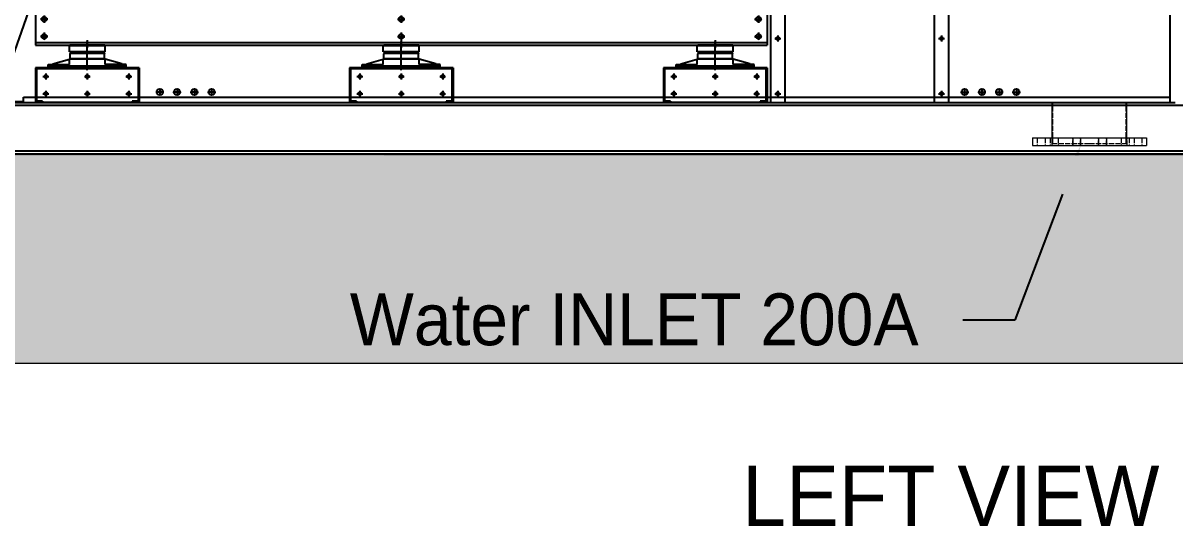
# Model space of a CAD drawing. Header units: millimetres. Extents: x 2376 to 31783, y 3878 to 24674.
# Drawn here: x 12412 to 15747, y 8855 to 10311 of the extents above; entities that cross this region are included whole.
import ezdxf
from ezdxf import colors
from ezdxf.entities.mleader import LeaderData, LeaderLine
from ezdxf.enums import TextEntityAlignment as Align
from ezdxf.math import Vec2, Vec3

# ---------------------------------------------------------------- set-up
doc = ezdxf.new("R2010")
doc.units = ezdxf.units.MM
doc.linetypes.add('CENTER', pattern=[2, 1.25, -0.25, 0.25, -0.25])
doc.linetypes.add('DASHED', pattern=[15, 12, -3])
for name, color, linetype in [('center', 1, 'CENTER'), ('냉각탑_dim', 1, 'Continuous'), ('냉각탑_text', 3, 'Continuous'), ('냉각탑_찬넬방진', 1, 'Continuous')]:
    doc.layers.add(name, color=color, linetype=linetype)
doc.styles.get("Standard").update_dxf_attribs({"font": 'arial.ttf'})
doc.styles.add('돋움', font='Dotum.ttf')

# ---------------------------------------------------------------- blocks, each defined once
blk = doc.blocks.new('A$C00E132E5')
for p, q in [((61, 52.6), (61, 71.1)), ((61, 70.6), (165, 70.6)), ((62.5, 72.6), (163.5, 72.6)), ((165, 52.6), (165, 71.1)), ((61, 52.6), (165, 52.6)), ((63, 33.6), (63, 47.6)), ((63.5, 48.1), (162.5, 48.1)), ((77, 48.1), (77, 52.6)), ((97, 48.1), (97, 52.6)), ((129, 48.1), (129, 52.6)), ((149, 48.1), (149, 52.6)), ((163, 33.6), (163, 47.6)), ((0, 16.6), (61, 16.6)), ((0, 6.6), (0, 16.6)), ((0, 11.6), (226, 11.6)), ((0, 6.6), (226, 6.6)), ((13, 18.6), (61, 32.1)), ((13, 18.6), (13, 6.6)), ((61, 32.1), (165, 32.1)), ((61, 16.6), (61, 32.1)), ((63.5, 33.1), (162.5, 33.1)), ((77, 32.1), (77, 33.1)), ((97, 32.1), (97, 33.1)), ((129, 32.1), (129, 33.1)), ((149, 32.1), (149, 33.1)), ((165, 16.6), (165, 32.1)), ((213, 18.6), (165, 32.1)), ((226, 16.6), (165, 16.6)), ((213, 18.6), (213, 6.6)), ((226, 6.6), (226, 16.6))]:
    blk.add_line(p, q)
for centre, radius, start, end in [((62.5, 71.1), 1.5, 90, 180), ((163.5, 71.1), 1.5, 0, 90), ((63.5, 47.6), 0.5, 90, 180), ((63.5, 33.6), 0.5, 180, 270), ((162.5, 47.6), 0.5, 0, 90), ((162.5, 33.6), 0.5, 270, 0)]:
    blk.add_arc(centre, radius, start, end)
at = {"layer": 'center'}
blk.add_line((113, 0), (113, 83.7), dxfattribs=at)
blk = doc.blocks.new('A$C6D98368F')
for p, q in [((0, 266), (2118, 266)), ((0, 266), (0, 166)), ((0, 266), (0, 166)), ((0, 259), (2118, 259)), ((0, 259), (2118, 259)), ((2118, 266), (2118, 166)), ((2118, 266), (2118, 166)), ((0, 173), (2118, 173)), ((0, 173), (2118, 173)), ((0, 166), (2118, 166)), ((0, 166), (2118, 166)), ((0, 100), (0, 0)), ((300, 100), (0, 100)), ((3.2, 96.8), (3.2, 3.2)), ((296.8, 96.8), (3.2, 96.8)), ((296.8, 96.8), (296.8, 3.2)), ((300, 100), (300, 0)), ((909, 100), (909, 0)), ((1209, 100), (909, 100)), ((912.2, 96.8), (912.2, 3.2)), ((1205.8, 96.8), (912.2, 96.8)), ((1205.8, 96.8), (1205.8, 3.2)), ((1209, 100), (1209, 0)), ((1818, 100), (1818, 0)), ((2118, 100), (1818, 100)), ((1821.2, 96.8), (1821.2, 3.2)), ((2114.8, 96.8), (1821.2, 96.8)), ((2114.8, 96.8), (2114.8, 3.2)), ((2118, 100), (2118, 0)), ((20, 3.2), (3.2, 3.2)), ((20, 3.2), (20, 0)), ((280, 3.2), (280, 0)), ((296.8, 3.2), (280, 3.2)), ((929, 3.2), (912.2, 3.2)), ((929, 3.2), (929, 0)), ((1189, 3.2), (1189, 0)), ((1205.8, 3.2), (1189, 3.2)), ((1838, 3.2), (1821.2, 3.2)), ((1838, 3.2), (1838, 0)), ((2098, 3.2), (2098, 0)), ((2114.8, 3.2), (2098, 3.2)), ((20, 0), (0, 0)), ((300, 0), (0, 0)), ((300, 0), (280, 0)), ((929, 0), (909, 0)), ((1209, 0), (909, 0)), ((1209, 0), (1189, 0)), ((1838, 0), (1818, 0)), ((2118, 0), (1818, 0)), ((2118, 0), (2098, 0))]:
    blk.add_line(p, q)
for centre, radius in [((25, 241), 7), ((25, 241), 7), ((25, 241), 7), ((1059, 241), 7), ((1059, 241), 7), ((1059, 241), 7), ((2093, 241), 7), ((2093, 241), 7), ((2093, 241), 7), ((25, 191), 7), ((25, 191), 7), ((1059, 191), 7), ((1059, 191), 7), ((2093, 191), 7), ((2093, 191), 7), ((30, 75), 3), ((150, 75), 3), ((270, 75), 3), ((939, 75), 3), ((1059, 75), 3), ((1179, 75), 3), ((1848, 75), 3), ((1968, 75), 3), ((2088, 75), 3), ((30, 25), 3), ((150, 25), 3), ((270, 25), 3), ((939, 25), 3), ((1059, 25), 3), ((1179, 25), 3), ((1848, 25), 3), ((1968, 25), 3), ((2088, 25), 3)]:
    blk.add_circle(centre, radius)
at = {"layer": 'center'}
for p, q in [((36, 241), (14, 241)), ((25, 252), (25, 230)), ((1048, 241), (1070, 241)), ((1059, 252), (1059, 230)), ((2082, 241), (2104, 241)), ((2093, 252), (2093, 230)), ((25, 202), (25, 180)), ((1059, 202), (1059, 180)), ((2093, 202), (2093, 180)), ((36, 191), (14, 191)), ((150, 180.2), (150, 157.5)), ((1048, 191), (1070, 191)), ((1059, 180.2), (1059, 157.5)), ((1968, 180.2), (1968, 157.5)), ((2082, 191), (2104, 191)), ((21.5, 75), (38.5, 75)), ((30, 83.5), (30, 66.5)), ((141.5, 75), (158.5, 75)), ((150, 83.5), (150, 66.5)), ((261.5, 75), (278.5, 75)), ((270, 83.5), (270, 66.5)), ((930.5, 75), (947.5, 75)), ((939, 83.5), (939, 66.5)), ((1050.5, 75), (1067.5, 75)), ((1059, 83.5), (1059, 66.5)), ((1170.5, 75), (1187.5, 75)), ((1179, 83.5), (1179, 66.5)), ((1839.5, 75), (1856.5, 75)), ((1848, 83.5), (1848, 66.5)), ((1959.5, 75), (1976.5, 75)), ((1968, 83.5), (1968, 66.5)), ((2079.5, 75), (2096.5, 75)), ((2088, 83.5), (2088, 66.5)), ((30, 33.5), (30, 16.5)), ((150, 33.5), (150, 16.5)), ((270, 33.5), (270, 16.5)), ((939, 33.5), (939, 16.5)), ((1059, 33.5), (1059, 16.5)), ((1179, 33.5), (1179, 16.5)), ((1848, 33.5), (1848, 16.5)), ((1968, 33.5), (1968, 16.5)), ((2088, 33.5), (2088, 16.5)), ((21.5, 25), (38.5, 25)), ((141.5, 25), (158.5, 25)), ((261.5, 25), (278.5, 25)), ((930.5, 25), (947.5, 25)), ((1050.5, 25), (1067.5, 25)), ((1170.5, 25), (1187.5, 25)), ((1839.5, 25), (1856.5, 25)), ((1959.5, 25), (1976.5, 25)), ((2079.5, 25), (2096.5, 25))]:
    blk.add_line(p, q, dxfattribs=at)
at = {"xscale": -1}
for p in [(263, 93.4), (1172, 93.4), (2081, 93.4)]:
    blk.add_blockref('A$C00E132E5', p, dxfattribs=at)
blk = doc.blocks.new('A$C7C4F0266')
at = {"color": 7}
for p, q in [((696, 366), (0, 366)), ((0, 366), (0, 0)), ((42, 0), (42, 366)), ((696, 366), (696, 324)), ((42, 324), (696, 324)), ((0, 0), (42, 0))]:
    blk.add_line(p, q, dxfattribs=at)
for centre in [(21, 345), (239, 345), (457, 345), (675, 345), (21, 185), (21, 25)]:
    blk.add_circle(centre, 3, dxfattribs=at)
blk = doc.blocks.new('A$C72DF6C2D')
for p, q in [((472, 366), (0, 366)), ((0, 366), (0, 0)), ((42, 0), (42, 366)), ((472, 366), (472, 324)), ((42, 324), (472, 324)), ((0, 0), (42, 0))]:
    blk.add_line(p, q)
for centre in [(21, 345), (236, 345), (451, 345), (21, 185), (21, 25)]:
    blk.add_circle(centre, 3)
blk = doc.blocks.new('A$C254622FA')
at = {"color": 7}
for p, q in [((3385, 0), (3385, 500)), ((0, 0), (2202, 0)), ((44, 0), (3400, 0)), ((65, 15), (3385, 15)), ((65, 0), (65, 15))]:
    blk.add_line(p, q, dxfattribs=at)
for p, q in [((2228, 0), (2270, 0)), ((2702, 0), (2744, 0))]:
    blk.add_line(p, q)
blk.add_lwpolyline([(65, 2), (15, 2)], dxfattribs=at)
for centre in [(2249, 185), (2723, 185)]:
    blk.add_circle(centre, 4.5)
for centre, radius in [((130, 75), 4.5), ((130, 75), 4.5), ((250, 75), 4.5), ((250, 75), 4.5), ((370, 75), 4.5), ((370, 75), 4.5), ((1039, 75), 4.5), ((1039, 75), 4.5), ((1159, 75), 4.5), ((1159, 75), 4.5), ((1279, 75), 4.5), ((1279, 75), 4.5), ((1948, 75), 4.5), ((1948, 75), 4.5), ((2068, 75), 4.5), ((2068, 75), 4.5), ((2188, 75), 4.5), ((2188, 75), 4.5), ((460, 30), 9), ((510, 30), 9), ((560, 30), 9), ((610, 30), 9), ((2790, 30), 9), ((2840, 30), 9), ((2890, 30), 9), ((2940, 30), 9), ((130, 25), 4.5), ((130, 25), 4.5), ((250, 25), 4.5), ((250, 25), 4.5), ((370, 25), 4.5), ((370, 25), 4.5), ((1039, 25), 4.5), ((1039, 25), 4.5), ((1159, 25), 4.5), ((1159, 25), 4.5), ((1279, 25), 4.5), ((1279, 25), 4.5), ((1948, 25), 4.5), ((1948, 25), 4.5), ((2068, 25), 4.5), ((2068, 25), 4.5), ((2188, 25), 4.5), ((2188, 25), 4.5), ((2249, 25), 4.5), ((2723, 25), 4.5)]:
    blk.add_circle(centre, radius, dxfattribs=at)
at = {"layer": 'center', "color": 7}
for p, q in [((2240.5, 185), (2257.5, 185)), ((2249, 193.5), (2249, 176.5)), ((2714.5, 185), (2731.5, 185)), ((2723, 193.5), (2723, 176.5)), ((121.5, 75), (138.5, 75)), ((130, 83.5), (130, 66.5)), ((241.5, 75), (258.5, 75)), ((250, 83.5), (250, 66.5)), ((361.5, 75), (378.5, 75)), ((370, 83.5), (370, 66.5)), ((1030.5, 75), (1047.5, 75)), ((1039, 83.5), (1039, 66.5)), ((1150.5, 75), (1167.5, 75)), ((1159, 83.5), (1159, 66.5)), ((1270.5, 75), (1287.5, 75)), ((1279, 83.5), (1279, 66.5)), ((1939.5, 75), (1956.5, 75)), ((1948, 83.5), (1948, 66.5)), ((2059.5, 75), (2076.5, 75)), ((2068, 83.5), (2068, 66.5)), ((2179.5, 75), (2196.5, 75)), ((2188, 83.5), (2188, 66.5)), ((130, 33.5), (130, 16.5)), ((250, 33.5), (250, 16.5)), ((370, 33.5), (370, 16.5)), ((460, 40), (460, 20)), ((510, 40), (510, 20)), ((560, 40), (560, 20)), ((610, 40), (610, 20)), ((1039, 33.5), (1039, 16.5)), ((1159, 33.5), (1159, 16.5)), ((1279, 33.5), (1279, 16.5)), ((1948, 33.5), (1948, 16.5)), ((2068, 33.5), (2068, 16.5)), ((2188, 33.5), (2188, 16.5)), ((2249, 33.5), (2249, 16.5)), ((2723, 33.5), (2723, 16.5)), ((2790, 40), (2790, 20)), ((2840, 40), (2840, 20)), ((2890, 40), (2890, 20)), ((2940, 40), (2940, 20)), ((121.5, 25), (138.5, 25)), ((241.5, 25), (258.5, 25)), ((361.5, 25), (378.5, 25)), ((470, 30), (450, 30)), ((520, 30), (500, 30)), ((570, 30), (550, 30)), ((620, 30), (600, 30)), ((1030.5, 25), (1047.5, 25)), ((1150.5, 25), (1167.5, 25)), ((1270.5, 25), (1287.5, 25)), ((1939.5, 25), (1956.5, 25)), ((2059.5, 25), (2076.5, 25)), ((2179.5, 25), (2196.5, 25)), ((2240.5, 25), (2257.5, 25)), ((2714.5, 25), (2731.5, 25)), ((2780, 30), (2800, 30)), ((2830, 30), (2850, 30)), ((2880, 30), (2900, 30)), ((2930, 30), (2950, 30))]:
    blk.add_line(p, q, dxfattribs=at)
blk = doc.blocks.new('1')
at = {"color": 7, "lineweight": 13, "ltscale": 1.25}
for p, q in [((15391.6, 9978.2), (15391.6, 10081.3)), ((15607.9, 9978.2), (15607.9, 10081.3)), ((15334.8, 9978.2), (15334.8, 9956.2)), ((15334.8, 9978.2), (15664.8, 9978.2)), ((15664.8, 9978.2), (15664.8, 9956.2)), ((15334.8, 9956.2), (15664.8, 9956.2))]:
    blk.add_line(p, q, dxfattribs=at)
at = {"color": 7, "linetype": 'DASHED', "lineweight": 13, "ltscale": 1.25}
for p, q in [((15393.6, 9961.2), (15393.6, 10081.3)), ((15605.9, 9961.2), (15605.9, 10081.3)), ((15348.2, 9978.2), (15348.2, 9956.2)), ((15348.2, 9978.2), (15348.2, 9956.2)), ((15371.2, 9978.2), (15371.2, 9956.2)), ((15371.2, 9978.2), (15371.2, 9956.2)), ((15385.7, 9978.2), (15385.7, 9956.2)), ((15385.7, 9978.2), (15385.7, 9956.2)), ((15390.8, 9956.2), (15390.8, 9978.2)), ((15391.6, 9961.2), (15391.6, 9978.2)), ((15408.7, 9978.2), (15408.7, 9956.2)), ((15408.7, 9978.2), (15408.7, 9956.2)), ((15450.7, 9956.2), (15450.7, 9978.2)), ((15450.7, 9978.2), (15450.7, 9956.2)), ((15473.7, 9956.2), (15473.7, 9978.2)), ((15473.7, 9978.2), (15473.7, 9956.2)), ((15525.8, 9956.2), (15525.8, 9978.2)), ((15525.8, 9978.2), (15525.8, 9956.2)), ((15548.8, 9956.2), (15548.8, 9978.2)), ((15548.8, 9978.2), (15548.8, 9956.2)), ((15590.8, 9978.2), (15590.8, 9956.2)), ((15590.8, 9978.2), (15590.8, 9956.2)), ((15607.9, 9961.2), (15607.9, 9978.2)), ((15608.8, 9956.2), (15608.8, 9978.2)), ((15613.8, 9978.2), (15613.8, 9956.2)), ((15613.8, 9978.2), (15613.8, 9956.2)), ((15628.3, 9978.2), (15628.3, 9956.2)), ((15628.3, 9978.2), (15628.3, 9956.2)), ((15651.3, 9978.2), (15651.3, 9956.2)), ((15651.3, 9978.2), (15651.3, 9956.2)), ((15499.8, 9961.2), (15391.6, 9961.2)), ((15607.9, 9961.2), (15499.8, 9961.2))]:
    blk.add_line(p, q, dxfattribs=at)
at = {"layer": '냉각탑_찬넬방진', "ltscale": 30}
for p, q in [((11304.2, 10072.8), (18494.5, 10072.8)), ((18494.5, 9939.6), (11304.2, 9939.6)), ((17847.8, 9931.2), (12347.8, 9931.2))]:
    blk.add_line(p, q, dxfattribs=at)
for name, p in [('A$C254622FA', (12347.8, 10081.2)), ('A$C72DF6C2D', (14575.8, 10081.2)), ('A$C7C4F0266', (15049.8, 10081.2)), ('A$C6D98368F', (12447.8, 10081.2))]:
    blk.add_blockref(name, p)

msp = doc.modelspace()

# ---------------------------------------------------------------- hatches: boundary and pattern name
h = msp.add_hatch()
h.set_pattern_fill('AR-CONC', color=4)
h.set_pattern_definition([(50, (-860280.94, -338414.3), (182.18467, -15.939086), [19.05, -209.55]), (355, (-860280.94, -338414.3), (-35.24342, 191.056845), [15.24, -167.640584]), (100.451445, (-860265.76, -338415.63), (146.941247, 175.117752), [16.19001, -178.090245]), (46.1842, (-860280.94, -338363.5), (271.07904, -42.04233), [28.575, -314.325]), (96.635558, (-860258.35, -338367), (237.404134, 247.426125), [24.28502, -267.13561]), (351.18415, (-860280.94, -338363.5), (237.40413, 247.426125), [22.85997, -251.45973]), (21, (-860255.54, -338376.2), (151.614391, -102.265198), [19.05, -209.55]), (326, (-860255.54, -338376.2), (61.80203, 184.187966), [15.24, -167.64]), (71.451445, (-860242.9, -338384.72), (213.41642, 81.92277), [16.19001, -178.089938]), (37.5, (-860280.94, -338414.3), (3.0886033, 84.555039), [0, -165.608, 0, -170.18, 0, -168.275]), (7.5, (-860280.94, -338414.3), (66.8196625, 100.180575), [0, -97.028, 0, -161.798, 0, -64.135]), (327.5, (-860337.58, -338414.3), (135.590595, -5.728744), [0, -63.5, 0, -198.12, 0, -262.89]), (317.5, (-860362.98, -338414.3), (148.129181, 25.426491), [0, -82.55, 0, -131.572, 0, -186.69])])
h.paths.add_polyline_path([(18701, 9928.4), (11097.7, 9925.6), (11097.7, 9325.6), (18701, 9328.4)])

# ---------------------------------------------------------------- linework, layer by layer
at = {"lineweight": 5}
msp.add_line((11097.8, 9928.7), (18347.8, 9931.2), dxfattribs=at)
at = {"lineweight": 5, "elevation": 0}
msp.add_lwpolyline([(17697.7, 9325.6), (15971.6, 9325.6), (10813.8, 9325.6)], dxfattribs=at)
at = {"layer": '냉각탑_dim', "linetype": 'ByBlock', "lineweight": -2, "elevation": 0}
msp.add_lwpolyline([(12561.1, 10726.2), (12239.1, 9811.1)], dxfattribs=at)

# ---------------------------------------------------------------- block references
msp.add_blockref('1', (0, 0))

# ---------------------------------------------------------------- texts
at = {"layer": '냉각탑_text', "style": '돋움'}
msp.add_text('Water INLET 200A', height=150, dxfattribs=at).set_placement((13357.9, 9453.1), align=Align.MIDDLE_LEFT)
msp.add_text('LEFT VIEW', height=175, dxfattribs=at).set_placement((15097.8, 8942.3), align=Align.MIDDLE_CENTER)

# ---------------------------------------------------------------- leaders
at = {"layer": '냉각탑_dim'}
ml = msp.add_multileader_mtext('Standard', dxfattribs=at)
ml.set_content('')
ml.set_leader_properties(color=256)
ml.build(insert=Vec2(0, 0))
ml.multileader.update_dxf_attribs({"text_right_attachment_type": 6, "dogleg_length": 5, "arrow_head_size": 150, "scale": 30})
ctx = ml.context
ctx.base_point, ctx.scale, ctx.char_height, ctx.arrow_head_size, ctx.landing_gap_size, ctx.plane_origin, ctx.plane_x_axis, ctx.plane_y_axis = Vec3(15132.8, 9450.7), 30, 5.4, 150, 2.7, Vec3(15554, 10156.2), Vec3(-1, 0), Vec3(0, -1)
ctx.right_attachment = 6
notes = []
notes.append((ctx, [(0, (1, 1, 0), (15282.8, 9450.7), (-1, 0), 150, [(0, [(15473.7, 9956.2)], 0, [])])]))
ctx.mtext, ml.multileader.dxf.content_type = None, 0
for ctx, leaders in notes:
    for number, flags, end, landing, length, lines in leaders:
        leader = LeaderData()
        leader.index, (leader.has_last_leader_line, leader.has_dogleg_vector, leader.attachment_direction) = number, flags
        leader.last_leader_point, leader.dogleg_vector, leader.dogleg_length = Vec3(end), Vec3(landing), length
        for number, points, colour, breaks in lines:
            line = LeaderLine()
            line.index, line.vertices, line.color, line.breaks = number, Vec3.list(points), colors.encode_raw_color(colour), breaks
            leader.lines.append(line)
        ctx.leaders.append(leader)

doc.saveas('drawing.dxf')
